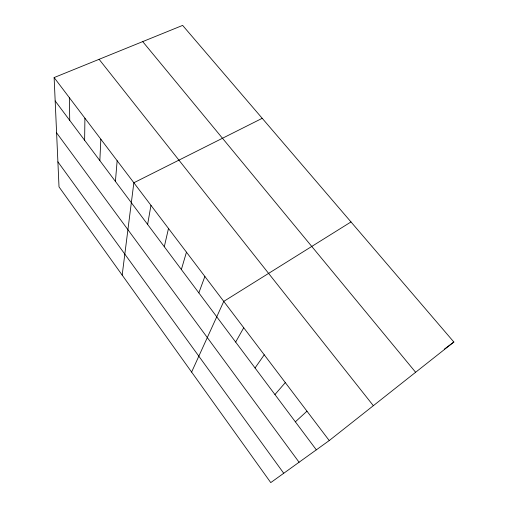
<?xml version="1.0" encoding="UTF-8"?>
<svg xmlns="http://www.w3.org/2000/svg" width="508" height="508" viewBox="0 0 508 508"><rect width="100%" height="100%" fill="white"/><g stroke="black" fill="none" stroke-linecap="round" stroke-linejoin="round"><path stroke-width="0.76" d="M84.626 140.278L84.912 118.18M99.847 160.617L100.844 139.205M115.411 181.413L117.151 160.725M122.174 275.088L133.852 182.766L262.223 118.307M147.625 224.447L150.965 205.34M164.3 246.723L168.491 228.467M181.369 269.532L186.455 252.171M198.844 292.881L204.87 276.473M191.611 372.066L223.761 301.39L351.003 221.945M235.655 342.062L243.732 327.743M255.048 367.97L264.243 354.806M274.942 394.551L285.312 382.607M295.364 421.83L306.965 411.188M329.235 440.563L453.873 342.036L182.632 25.4L54.127 77.565L59.017 186.887L270.758 482.6L329.235 440.563L54.127 77.565M444.519 348.983L453.873 342.036M142.716 41.605L415.62 372.275M99.098 59.309L373.348 405.689M55.169 100.927L316.332 449.84M56.598 132.829L299.079 462.242M57.899 161.842L283.737 473.272M69.342 97.638L69.736 120.39"/></g></svg>
